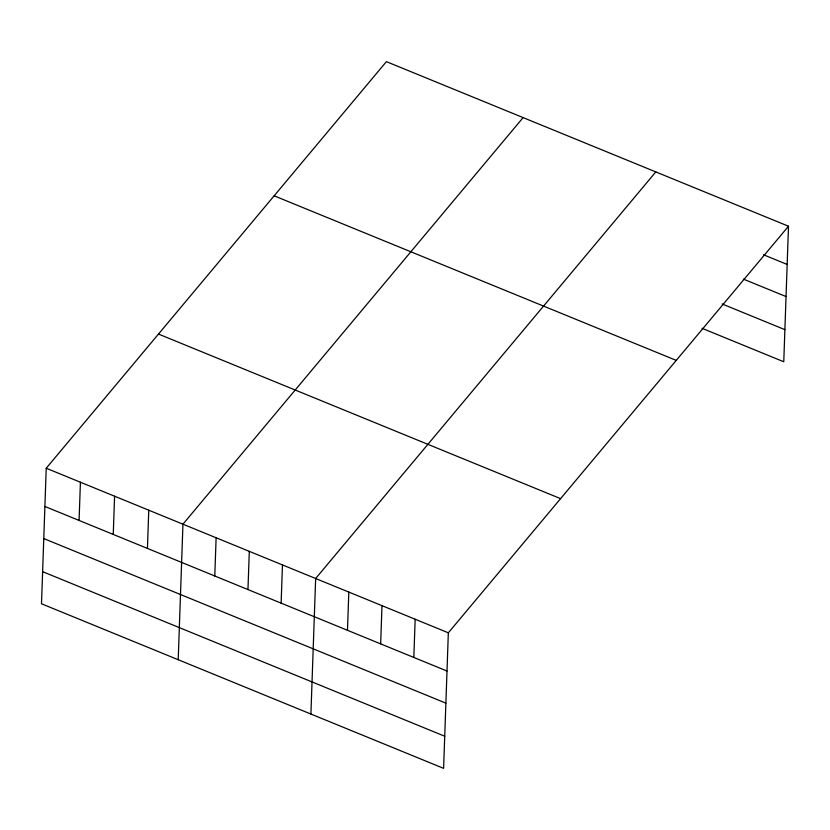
<?xml version="1.0" encoding="UTF-8"?>
<svg xmlns="http://www.w3.org/2000/svg" width="830" height="830" viewBox="0 0 830 830"><rect width="100%" height="100%" fill="white"/><g stroke="black" fill="none" stroke-linecap="round" stroke-linejoin="round"><path stroke-width="1.25" d="M46.231 468.234L41.5 603.773L443.604 768.352L448.335 632.813L788.5 226.227L386.396 61.648L46.231 468.234L448.335 632.813M79.078 520.441L80.417 482.22M113.254 534.437L114.592 496.216M147.439 548.423L148.767 510.201M178.211 659.726L182.953 524.187L523.108 117.601M214.783 575.989L216.122 537.767M247.963 589.57L249.301 551.348M281.131 603.14L282.47 564.919M310.908 714.039L315.649 578.5L655.804 171.914M347.48 630.302L348.818 592.081M380.659 643.873L381.987 605.651M413.828 657.453L415.166 619.232M788.5 226.227L783.769 361.766L702.014 328.307M763.465 254.748L787.162 264.448M743.389 279.108L786.041 296.559M722.1 303.946L784.889 329.655M274.139 195.818L676.243 360.396M158.489 334.065L560.592 498.643M44.903 506.456L447.007 671.034M43.772 538.566L445.886 703.145M42.62 571.663L444.724 736.231"/></g></svg>
